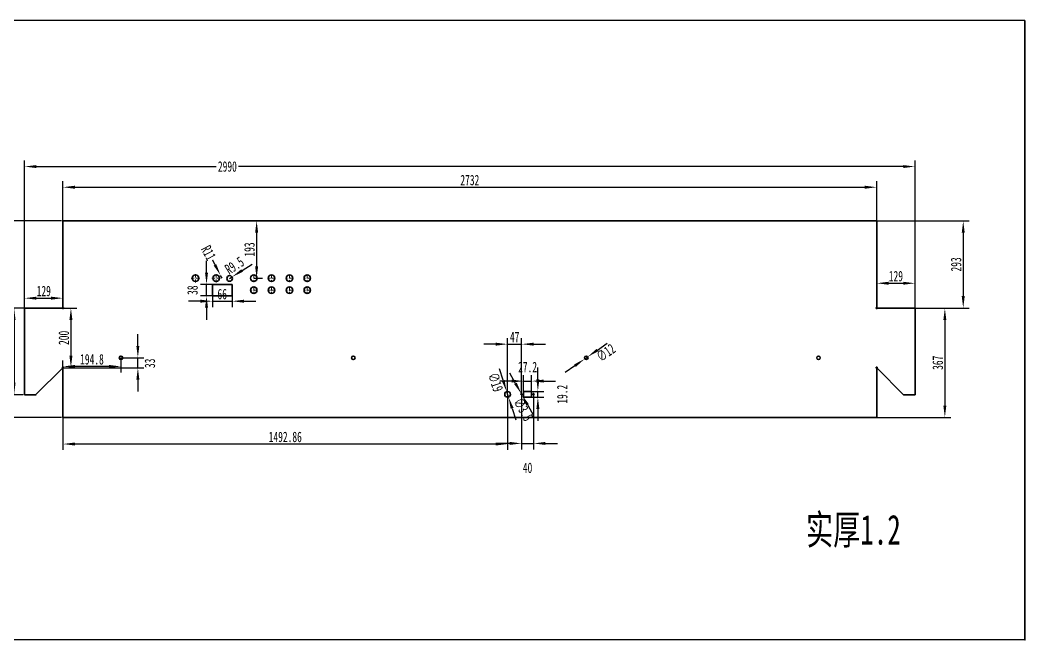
# Model space of a CAD drawing. Header units: millimetres. Extents: x 5896 to 10979, y -796 to 1283.
# Drawn here: x 7605 to 10979, y -796 to 1283 of the extents above; entities that cross this region are included whole.
import ezdxf

# ---------------------------------------------------------------- set-up
doc = ezdxf.new("R2010")
doc.units = ezdxf.units.MM
doc.header["$PDSIZE"] = -5
doc.linetypes.add('DASHDOT', pattern=[18.5, 12, -3, 0.5, -3])
doc.linetypes.add('点画线', pattern=[18, 12, -2, 2, -2])
doc.layers.get('0').update_dxf_attribs({"lineweight": 18})
for name, color, linetype, lineweight in [('中心线层', 1, '点画线', 18), ('尺寸线层', 3, 'Continuous', 18), ('粗实线层', 7, 'Continuous', 35)]:
    doc.layers.add(name, color=color, linetype=linetype, lineweight=lineweight)
doc.styles.add('标准', font='', dxfattribs={"width": 0.667})
doc.styles.get('标准').set_extended_font_data('宋体')
doc.dimstyles.new('标准', dxfattribs={"dimscale": 10, "dimtxt": 3.5, "dimasz": 4, "dimexe": 2, "dimexo": 0, "dimtad": 1, "dimdsep": 46, "dimtxsty": '标准', "dimblk": '_CAXARROW', "dimcen": 0, "dimdle": 6, "dimazin": 2, "dimtfac": 0.707107, "dimtdec": 3, "dimtmove": 2, "dimatfit": 3, "dimfxl": 1, "dimfrac": 2, "dimtolj": 1, "dimarcsym": 1})

# ---------------------------------------------------------------- blocks, each defined once
blk = doc.blocks.new('_CAXARROW')
blk.add_hatch(color=0).paths.add_polyline_path([(0, 0), (-1, 0.125), (-1, -0.125)], flags=0)
blk = doc.blocks.new('*X1')
at = {"layer": 'Defpoints', "color": 0, "transparency": 16777216}
for p in [(8386.4, 610), (8389.6, 417), (8399.4, 417)]:
    blk.add_point(p, dxfattribs=at)
at = {"layer": '尺寸线层', "color": 0, "lineweight": -2, "transparency": 16777216}
for p, q in [((8386.4, 610), (8419.4, 610)), ((8399.4, 570), (8399.4, 457)), ((8389.6, 417), (8419.4, 417))]:
    blk.add_line(p, q, dxfattribs=at)
at = {"layer": '尺寸线层', "color": 0, "lineweight": -2, "transparency": 16777216, "xscale": 40, "yscale": 40, "zscale": 40}
for p, rotation in [((8399.4, 610), 90), ((8399.4, 417), 270)]:
    blk.add_blockref('_CAXARROW', p, dxfattribs=dict(at, rotation=rotation))
at = {"layer": '尺寸线层', "color": 0, "transparency": 16777216, "insert": (8375.6, 513.5), "char_height": 35, "attachment_point": 5, "rotation": 90, "style": '标准', "bg_fill": 3, "box_fill_scale": 1.1, "bg_fill_color": 256, "bg_fill_true_color": 13158600, "bg_fill_transparency": 0}
blk.add_mtext('\\A1;193', dxfattribs=at)
blk = doc.blocks.new('*X2')
at = {"layer": 'Defpoints', "color": 0, "transparency": 16777216}
for p in [(7744.2, 610), (7425.5, -50), (7744.2, -50)]:
    blk.add_point(p, dxfattribs=at)
at = {"layer": '尺寸线层', "color": 0, "lineweight": -2, "transparency": 16777216}
for p, q in [((7744.2, 610), (7405.5, 610)), ((7425.5, 570), (7425.5, -10)), ((7744.2, -50), (7405.5, -50))]:
    blk.add_line(p, q, dxfattribs=at)
at = {"layer": '尺寸线层', "color": 0, "lineweight": -2, "transparency": 16777216, "xscale": 40, "yscale": 40, "zscale": 40}
for p, rotation in [((7425.5, 610), 90), ((7425.5, -50), 270)]:
    blk.add_blockref('_CAXARROW', p, dxfattribs=dict(at, rotation=rotation))
at = {"layer": '尺寸线层', "color": 0, "transparency": 16777216, "insert": (7401.8, 280), "char_height": 35, "attachment_point": 5, "rotation": 90, "style": '标准', "bg_fill": 3, "box_fill_scale": 1.1, "bg_fill_color": 256, "bg_fill_true_color": 13158600, "bg_fill_transparency": 0}
blk.add_mtext('\\A1;660', dxfattribs=at)
blk = doc.blocks.new('*X3')
at = {"layer": 'Defpoints', "color": 0, "transparency": 16777216}
for p in [(10481.2, 722.5), (7749.2, 610), (10481.2, 610)]:
    blk.add_point(p, dxfattribs=at)
at = {"layer": '尺寸线层', "color": 0, "lineweight": -2, "transparency": 16777216}
for p, q in [((7749.2, 610), (7749.2, 742.5)), ((10481.2, 610), (10481.2, 742.5)), ((7789.2, 722.5), (10441.2, 722.5))]:
    blk.add_line(p, q, dxfattribs=at)
at = {"layer": '尺寸线层', "color": 0, "lineweight": -2, "transparency": 16777216, "xscale": 40, "yscale": 40, "zscale": 40, "rotation": 180}
blk.add_blockref('_CAXARROW', (7749.2, 722.5), dxfattribs=at)
at = {"layer": '尺寸线层', "color": 0, "lineweight": -2, "transparency": 16777216, "xscale": 40, "yscale": 40, "zscale": 40}
blk.add_blockref('_CAXARROW', (10481.2, 722.5), dxfattribs=at)
at = {"layer": '尺寸线层', "color": 0, "transparency": 16777216, "insert": (9115.2, 746.3), "char_height": 35, "attachment_point": 5, "style": '标准', "bg_fill": 3, "box_fill_scale": 1.1, "bg_fill_color": 256, "bg_fill_true_color": 13158600, "bg_fill_transparency": 0}
blk.add_mtext('\\A1;2732', dxfattribs=at)
blk = doc.blocks.new('*X4')
at = {"layer": 'Defpoints', "color": 0, "transparency": 16777216}
for p in [(7620.2, 791.9), (7620.2, 317), (10610.2, 317)]:
    blk.add_point(p, dxfattribs=at)
at = {"layer": '尺寸线层', "color": 0, "lineweight": -2, "transparency": 16777216}
for p, q in [((7620.2, 317), (7620.2, 811.9)), ((10610.2, 317), (10610.2, 811.9)), ((7660.2, 791.9), (8263.3, 791.9)), ((10570.2, 791.9), (8339.1, 791.9))]:
    blk.add_line(p, q, dxfattribs=at)
at = {"layer": '尺寸线层', "color": 0, "lineweight": -2, "transparency": 16777216, "xscale": 40, "yscale": 40, "zscale": 40, "rotation": 180}
blk.add_blockref('_CAXARROW', (7620.2, 791.9), dxfattribs=at)
at = {"layer": '尺寸线层', "color": 0, "lineweight": -2, "transparency": 16777216, "xscale": 40, "yscale": 40, "zscale": 40}
blk.add_blockref('_CAXARROW', (10610.2, 791.9), dxfattribs=at)
at = {"layer": '尺寸线层', "color": 0, "transparency": 16777216, "insert": (8301.2, 791.9), "char_height": 35, "attachment_point": 5, "style": '标准', "bg_fill": 3, "box_fill_scale": 1.1, "bg_fill_color": 256, "bg_fill_true_color": 13158600, "bg_fill_transparency": 0}
blk.add_mtext('\\A1;2990', dxfattribs=at)
blk = doc.blocks.new('*X5')
at = {"layer": 'Defpoints', "color": 0, "transparency": 16777216}
for p in [(7627.2, 317), (7585.1, 26.4), (7615.1, 26.4)]:
    blk.add_point(p, dxfattribs=at)
at = {"layer": '尺寸线层', "color": 0, "lineweight": -2, "transparency": 16777216}
for p, q in [((7627.2, 317), (7565.1, 317)), ((7585.1, 277), (7585.1, 66.4)), ((7615.1, 26.4), (7565.1, 26.4))]:
    blk.add_line(p, q, dxfattribs=at)
at = {"layer": '尺寸线层', "color": 0, "lineweight": -2, "transparency": 16777216, "xscale": 40, "yscale": 40, "zscale": 40}
for p, rotation in [((7585.1, 317), 90), ((7585.1, 26.4), 270)]:
    blk.add_blockref('_CAXARROW', p, dxfattribs=dict(at, rotation=rotation))
at = {"layer": '尺寸线层', "color": 0, "transparency": 16777216, "insert": (7561.4, 171.7), "char_height": 35, "attachment_point": 5, "rotation": 90, "style": '标准', "bg_fill": 3, "box_fill_scale": 1.1, "bg_fill_color": 256, "bg_fill_true_color": 13158600, "bg_fill_transparency": 0}
blk.add_mtext('\\A1;290.59', dxfattribs=at)
blk = doc.blocks.new('*X6')
at = {"layer": 'Defpoints', "color": 0, "transparency": 16777216}
for p in [(8278.4, 426.7), (8283.6, 417)]:
    blk.add_point(p, dxfattribs=at)
at = {"layer": '尺寸线层', "color": 0, "lineweight": -2, "transparency": 16777216}
for p, q in [((8259.7, 462.1), (8241, 497.4)), ((8283.6, 417), (8278.4, 426.7))]:
    blk.add_line(p, q, dxfattribs=at)
at = {"layer": '尺寸线层', "color": 0, "transparency": 16777216, "insert": (8238.3, 502.4), "char_height": 35, "attachment_point": 5, "rotation": 297.919, "style": '标准', "bg_fill": 3, "box_fill_scale": 1.1, "bg_fill_color": 256, "bg_fill_true_color": 13158600, "bg_fill_transparency": 0}
blk.add_mtext('\\A1;R11', dxfattribs=at)
at = {"layer": '尺寸线层', "color": 0, "lineweight": -2, "transparency": 16777216, "xscale": 40, "yscale": 40, "zscale": 40, "rotation": 297.9189732205735}
blk.add_blockref('_CAXARROW', (8278.4, 426.7), dxfattribs=at)
blk = doc.blocks.new('*D7')
at = {"layer": 'Defpoints', "color": 0, "transparency": 16777216}
for p in [(10610.2, 400.3), (10481.2, 319), (10610.2, 317)]:
    blk.add_point(p, dxfattribs=at)
at = {"layer": '粗实线层', "color": 0, "linetype": 'Continuous', "lineweight": -2, "transparency": 16777216}
for p, q in [((10481.2, 319), (10481.2, 420.3)), ((10610.2, 317), (10610.2, 420.3)), ((10521.2, 400.3), (10570.2, 400.3))]:
    blk.add_line(p, q, dxfattribs=at)
at = {"layer": '粗实线层', "color": 0, "lineweight": -2, "transparency": 16777216, "xscale": 40, "yscale": 40, "zscale": 40, "rotation": 180}
blk.add_blockref('_CAXARROW', (10481.2, 400.3), dxfattribs=at)
at = {"layer": '粗实线层', "color": 0, "lineweight": -2, "transparency": 16777216, "xscale": 40, "yscale": 40, "zscale": 40}
blk.add_blockref('_CAXARROW', (10610.2, 400.3), dxfattribs=at)
at = {"layer": '粗实线层', "color": 0, "transparency": 16777216, "insert": (10545.7, 424.1), "char_height": 35, "attachment_point": 5, "style": '标准'}
blk.add_mtext('\\A1;129', dxfattribs=at)
blk = doc.blocks.new('*D8')
at = {"layer": 'Defpoints', "color": 0, "transparency": 16777216}
for p in [(7749.2, 350.2), (7620.2, 317), (7749.2, 319)]:
    blk.add_point(p, dxfattribs=at)
at = {"layer": '粗实线层', "color": 0, "linetype": 'Continuous', "lineweight": -2, "transparency": 16777216}
for p, q in [((7620.2, 317), (7620.2, 370.2)), ((7660.2, 350.2), (7709.2, 350.2)), ((7749.2, 319), (7749.2, 370.2))]:
    blk.add_line(p, q, dxfattribs=at)
at = {"layer": '粗实线层', "color": 0, "lineweight": -2, "transparency": 16777216, "xscale": 40, "yscale": 40, "zscale": 40, "rotation": 180}
blk.add_blockref('_CAXARROW', (7620.2, 350.2), dxfattribs=at)
at = {"layer": '粗实线层', "color": 0, "lineweight": -2, "transparency": 16777216, "xscale": 40, "yscale": 40, "zscale": 40}
blk.add_blockref('_CAXARROW', (7749.2, 350.2), dxfattribs=at)
at = {"layer": '粗实线层', "color": 0, "transparency": 16777216, "insert": (7684.7, 374), "char_height": 35, "attachment_point": 5, "style": '标准'}
blk.add_mtext('\\A1;129', dxfattribs=at)
blk = doc.blocks.new('*D9')
at = {"layer": 'Defpoints', "color": 0, "transparency": 16777216}
for p in [(10595.2, 317), (10481.2, -50), (10710.1, -50)]:
    blk.add_point(p, dxfattribs=at)
at = {"layer": '粗实线层', "color": 0, "linetype": 'Continuous', "lineweight": -2, "transparency": 16777216}
for p, q in [((10595.2, 317), (10730.1, 317)), ((10710.1, 277), (10710.1, -10)), ((10481.2, -50), (10730.1, -50))]:
    blk.add_line(p, q, dxfattribs=at)
at = {"layer": '粗实线层', "color": 0, "lineweight": -2, "transparency": 16777216, "xscale": 40, "yscale": 40, "zscale": 40}
for p, rotation in [((10710.1, 317), 90), ((10710.1, -50), 270)]:
    blk.add_blockref('_CAXARROW', p, dxfattribs=dict(at, rotation=rotation))
at = {"layer": '粗实线层', "color": 0, "transparency": 16777216, "insert": (10686.4, 133.5), "char_height": 35, "attachment_point": 5, "rotation": 90, "style": '标准'}
blk.add_mtext('\\A1;367', dxfattribs=at)
blk = doc.blocks.new('*D10')
at = {"layer": 'Defpoints', "color": 0, "transparency": 16777216}
for p in [(10481.2, 610), (10610.2, 317), (10771.8, 317)]:
    blk.add_point(p, dxfattribs=at)
at = {"layer": '粗实线层', "color": 0, "linetype": 'Continuous', "lineweight": -2, "transparency": 16777216}
for p, q in [((10481.2, 610), (10791.8, 610)), ((10771.8, 570), (10771.8, 357)), ((10610.2, 317), (10791.8, 317))]:
    blk.add_line(p, q, dxfattribs=at)
at = {"layer": '粗实线层', "color": 0, "lineweight": -2, "transparency": 16777216, "xscale": 40, "yscale": 40, "zscale": 40}
for p, rotation in [((10771.8, 610), 90), ((10771.8, 317), 270)]:
    blk.add_blockref('_CAXARROW', p, dxfattribs=dict(at, rotation=rotation))
at = {"layer": '粗实线层', "color": 0, "transparency": 16777216, "insert": (10748, 463.5), "char_height": 35, "attachment_point": 5, "rotation": 90, "style": '标准'}
blk.add_mtext('\\A1;293', dxfattribs=at)
blk = doc.blocks.new('*D11')
at = {"layer": 'Defpoints', "color": 0, "transparency": 16777216}
for p in [(7749.2, 317), (7749.3, 117), (7775.9, 117)]:
    blk.add_point(p, dxfattribs=at)
at = {"layer": '粗实线层', "color": 0, "linetype": 'Continuous', "lineweight": -2, "transparency": 16777216}
for p, q in [((7749.2, 317), (7795.9, 317)), ((7775.9, 277), (7775.9, 157)), ((7749.3, 117), (7795.9, 117))]:
    blk.add_line(p, q, dxfattribs=at)
at = {"layer": '粗实线层', "color": 0, "lineweight": -2, "transparency": 16777216, "xscale": 40, "yscale": 40, "zscale": 40}
for p, rotation in [((7775.9, 317), 90), ((7775.9, 117), 270)]:
    blk.add_blockref('_CAXARROW', p, dxfattribs=dict(at, rotation=rotation))
at = {"layer": '粗实线层', "color": 0, "transparency": 16777216, "insert": (7752.2, 217), "char_height": 35, "attachment_point": 5, "rotation": 90, "style": '标准'}
blk.add_mtext('\\A1;200', dxfattribs=at)
blk = doc.blocks.new('*D22')
at = {"layer": 'Defpoints', "color": 0, "transparency": 16777216}
for p in [(7944, 150), (8000.7, 150), (7790.9, 117)]:
    blk.add_point(p, dxfattribs=at)
at = {"layer": '粗实线层', "color": 0, "linetype": 'Continuous', "lineweight": -2, "transparency": 16777216}
for p, q in [((8000.7, 190), (8000.7, 230)), ((7944, 150), (8020.7, 150)), ((8000.7, 117), (8000.7, 150)), ((7790.9, 117), (8020.7, 117)), ((8000.7, 77), (8000.7, 37))]:
    blk.add_line(p, q, dxfattribs=at)
at = {"layer": '粗实线层', "color": 0, "lineweight": -2, "transparency": 16777216, "xscale": 40, "yscale": 40, "zscale": 40}
for p, rotation in [((8000.7, 150), 270), ((8000.7, 117), 90)]:
    blk.add_blockref('_CAXARROW', p, dxfattribs=dict(at, rotation=rotation))
at = {"layer": '粗实线层', "color": 0, "transparency": 16777216, "insert": (8041.2, 131.6), "char_height": 35, "attachment_point": 5, "rotation": 90, "style": '标准'}
blk.add_mtext('\\A1;33', dxfattribs=at)
blk = doc.blocks.new('*D23')
at = {"layer": 'Defpoints', "color": 0, "transparency": 16777216}
for p in [(8308.8, 416.4), (8316.8, 421.5)]:
    blk.add_point(p, dxfattribs=at)
at = {"layer": '粗实线层', "color": 0, "linetype": 'Continuous', "lineweight": -2, "transparency": 16777216}
for p, q in [((8350.6, 442.9), (8384.4, 464.3)), ((8308.8, 416.4), (8316.8, 421.5))]:
    blk.add_line(p, q, dxfattribs=at)
at = {"layer": '粗实线层', "color": 0, "lineweight": -2, "transparency": 16777216, "xscale": 40, "yscale": 40, "zscale": 40, "rotation": 212.3228857793847}
blk.add_blockref('_CAXARROW', (8316.8, 421.5), dxfattribs=at)
at = {"layer": '粗实线层', "color": 0, "transparency": 16777216, "insert": (8325, 459.8), "char_height": 35, "attachment_point": 5, "rotation": 32.3229, "style": '标准'}
blk.add_mtext('\\A1;R9.5', dxfattribs=at)
blk = doc.blocks.new('*D24')
at = {"layer": 'Defpoints', "color": 0, "transparency": 16777216}
for p in [(7944, 150), (7749.2, 121.1), (7749.2, 115)]:
    blk.add_point(p, dxfattribs=at)
at = {"layer": '粗实线层', "color": 0, "linetype": 'Continuous', "lineweight": -2, "transparency": 16777216}
for p, q in [((7749.2, 115), (7749.2, 141.1)), ((7944, 150), (7944, 101.1)), ((7904, 121.1), (7789.2, 121.1))]:
    blk.add_line(p, q, dxfattribs=at)
at = {"layer": '粗实线层', "color": 0, "lineweight": -2, "transparency": 16777216, "xscale": 40, "yscale": 40, "zscale": 40, "rotation": 180}
blk.add_blockref('_CAXARROW', (7749.2, 121.1), dxfattribs=at)
at = {"layer": '粗实线层', "color": 0, "lineweight": -2, "transparency": 16777216, "xscale": 40, "yscale": 40, "zscale": 40}
blk.add_blockref('_CAXARROW', (7944, 121.1), dxfattribs=at)
at = {"layer": '粗实线层', "color": 0, "transparency": 16777216, "insert": (7846.6, 144.9), "char_height": 35, "attachment_point": 5, "style": '标准'}
blk.add_mtext('\\A1;194.8', dxfattribs=at)
blk = doc.blocks.new('*D25')
at = {"layer": 'Defpoints', "color": 0, "transparency": 16777216}
for p in [(9242.1, 27.5), (7749.2, -50), (7749.2, -139.2)]:
    blk.add_point(p, dxfattribs=at)
at = {"layer": '粗实线层', "color": 0, "linetype": 'Continuous', "lineweight": -2, "transparency": 16777216}
for p, q in [((9242.1, 27.5), (9242.1, -159.2)), ((7749.2, -50), (7749.2, -159.2)), ((9202.1, -139.2), (7789.2, -139.2))]:
    blk.add_line(p, q, dxfattribs=at)
at = {"layer": '粗实线层', "color": 0, "lineweight": -2, "transparency": 16777216, "xscale": 40, "yscale": 40, "zscale": 40, "rotation": 180}
blk.add_blockref('_CAXARROW', (7749.2, -139.2), dxfattribs=at)
at = {"layer": '粗实线层', "color": 0, "lineweight": -2, "transparency": 16777216, "xscale": 40, "yscale": 40, "zscale": 40}
blk.add_blockref('_CAXARROW', (9242.1, -139.2), dxfattribs=at)
at = {"layer": '粗实线层', "color": 0, "transparency": 16777216, "insert": (8495.6, -115.5), "char_height": 35, "attachment_point": 5, "style": '标准'}
blk.add_mtext('\\A1;1492.86', dxfattribs=at)
blk = doc.blocks.new('*D26')
at = {"layer": 'Defpoints', "color": 0, "transparency": 16777216}
for p in [(8231.2, 396), (8250.8, 396), (8250.8, 358)]:
    blk.add_point(p, dxfattribs=at)
at = {"layer": '粗实线层', "color": 0, "linetype": 'Continuous', "lineweight": -2, "transparency": 16777216}
for p, q in [((8231.2, 436), (8231.2, 476)), ((8250.8, 396), (8211.2, 396)), ((8231.2, 358), (8231.2, 396)), ((8250.8, 358), (8211.2, 358)), ((8231.2, 318), (8231.2, 278))]:
    blk.add_line(p, q, dxfattribs=at)
at = {"layer": '粗实线层', "color": 0, "lineweight": -2, "transparency": 16777216, "xscale": 40, "yscale": 40, "zscale": 40}
for p, rotation in [((8231.2, 396), 270), ((8231.2, 358), 90)]:
    blk.add_blockref('_CAXARROW', p, dxfattribs=dict(at, rotation=rotation))
at = {"layer": '粗实线层', "color": 0, "transparency": 16777216, "insert": (8184.3, 377), "char_height": 35, "attachment_point": 5, "rotation": 90, "style": '标准'}
blk.add_mtext('\\A1;38', dxfattribs=at)
blk = doc.blocks.new('*D27')
at = {"layer": 'Defpoints', "color": 0, "transparency": 16777216}
for p in [(8250.8, 358), (8316.8, 358), (8316.8, 340.1)]:
    blk.add_point(p, dxfattribs=at)
at = {"layer": '粗实线层', "color": 0, "linetype": 'Continuous', "lineweight": -2, "transparency": 16777216}
for p, q in [((8210.8, 340.1), (8170.8, 340.1)), ((8250.8, 358), (8250.8, 320.1)), ((8250.8, 340.1), (8316.8, 340.1)), ((8316.8, 358), (8316.8, 320.1)), ((8356.8, 340.1), (8396.8, 340.1))]:
    blk.add_line(p, q, dxfattribs=at)
at = {"layer": '粗实线层', "color": 0, "lineweight": -2, "transparency": 16777216, "xscale": 40, "yscale": 40, "zscale": 40}
blk.add_blockref('_CAXARROW', (8250.8, 340.1), dxfattribs=at)
at = {"layer": '粗实线层', "color": 0, "lineweight": -2, "transparency": 16777216, "xscale": 40, "yscale": 40, "zscale": 40, "rotation": 180}
blk.add_blockref('_CAXARROW', (8316.8, 340.1), dxfattribs=at)
at = {"layer": '粗实线层', "color": 0, "transparency": 16777216, "insert": (8283.8, 363.8), "char_height": 35, "attachment_point": 5, "style": '标准'}
blk.add_mtext('\\A1;66', dxfattribs=at)
blk = doc.blocks.new('*D28')
at = {"layer": 'Defpoints', "color": 0, "transparency": 16777216}
for p in [(9239.1, 36.6), (9245, 18.5)]:
    blk.add_point(p, dxfattribs=at)
at = {"layer": '粗实线层', "color": 0, "linetype": 'Continuous', "lineweight": -2, "transparency": 16777216}
for p, q in [((9226.9, 74.7), (9214.6, 112.7)), ((9245, 18.5), (9239.1, 36.6)), ((9257.2, -19.6), (9269.5, -57.7))]:
    blk.add_line(p, q, dxfattribs=at)
at = {"layer": '粗实线层', "color": 0, "lineweight": -2, "transparency": 16777216, "xscale": 40, "yscale": 40, "zscale": 40}
for p, rotation in [((9239.1, 36.6), 287.8418284332964), ((9245, 18.5), 107.8418284332964)]:
    blk.add_blockref('_CAXARROW', p, dxfattribs=dict(at, rotation=rotation))
at = {"layer": '粗实线层', "color": 0, "transparency": 16777216, "insert": (9201.9, 68.4), "char_height": 35, "attachment_point": 5, "rotation": 287.8418, "style": '标准'}
blk.add_mtext('\\A1;∅19', dxfattribs=at)
blk = doc.blocks.new('*D29')
at = {"layer": 'Defpoints', "color": 0, "transparency": 16777216}
for p in [(9501.1, 146.6), (9510.9, 153.4)]:
    blk.add_point(p, dxfattribs=at)
at = {"layer": '粗实线层', "color": 0, "linetype": 'Continuous', "lineweight": -2, "transparency": 16777216}
for p, q in [((9543.8, 176.3), (9576.6, 199.1)), ((9501.1, 146.6), (9510.9, 153.4)), ((9468.2, 123.7), (9435.4, 100.9))]:
    blk.add_line(p, q, dxfattribs=at)
at = {"layer": '粗实线层', "color": 0, "lineweight": -2, "transparency": 16777216, "xscale": 40, "yscale": 40, "zscale": 40}
for p, rotation in [((9510.9, 153.4), 214.7983409863292), ((9501.1, 146.6), 34.79834098632924)]:
    blk.add_blockref('_CAXARROW', p, dxfattribs=dict(at, rotation=rotation))
at = {"layer": '粗实线层', "color": 0, "transparency": 16777216, "insert": (9571.8, 167.8), "char_height": 35, "attachment_point": 5, "rotation": 34.7983, "style": '标准'}
blk.add_mtext('\\A1;∅12', dxfattribs=at)
blk = doc.blocks.new('*D30')
at = {"layer": 'Defpoints', "color": 0, "transparency": 16777216}
for p in [(9322.7, 72), (9295.5, 37.4), (9322.7, 37.4)]:
    blk.add_point(p, dxfattribs=at)
at = {"layer": '粗实线层', "color": 0, "linetype": 'Continuous', "lineweight": -2, "transparency": 16777216}
for p, q in [((9255.5, 72), (9215.5, 72)), ((9295.5, 37.4), (9295.5, 92)), ((9295.5, 72), (9322.7, 72)), ((9322.7, 37.4), (9322.7, 92)), ((9362.7, 72), (9402.7, 72))]:
    blk.add_line(p, q, dxfattribs=at)
at = {"layer": '粗实线层', "color": 0, "lineweight": -2, "transparency": 16777216, "xscale": 40, "yscale": 40, "zscale": 40}
blk.add_blockref('_CAXARROW', (9295.5, 72), dxfattribs=at)
at = {"layer": '粗实线层', "color": 0, "lineweight": -2, "transparency": 16777216, "xscale": 40, "yscale": 40, "zscale": 40, "rotation": 180}
blk.add_blockref('_CAXARROW', (9322.7, 72), dxfattribs=at)
at = {"layer": '粗实线层', "color": 0, "transparency": 16777216, "insert": (9309.1, 118.9), "char_height": 35, "attachment_point": 5, "style": '标准'}
blk.add_mtext('\\A1;27.2', dxfattribs=at)
blk = doc.blocks.new('*D31')
at = {"layer": 'Defpoints', "color": 0, "transparency": 16777216}
for p in [(9322.7, 37.4), (9343.7, 37.4), (9322.7, 18.2)]:
    blk.add_point(p, dxfattribs=at)
at = {"layer": '粗实线层', "color": 0, "linetype": 'Continuous', "lineweight": -2, "transparency": 16777216}
for p, q in [((9343.7, 77.4), (9343.7, 117.4)), ((9322.7, 37.4), (9363.7, 37.4)), ((9343.7, 18.2), (9343.7, 37.4)), ((9322.7, 18.2), (9363.7, 18.2)), ((9343.7, -21.8), (9343.7, -61.8))]:
    blk.add_line(p, q, dxfattribs=at)
at = {"layer": '粗实线层', "color": 0, "lineweight": -2, "transparency": 16777216, "xscale": 40, "yscale": 40, "zscale": 40}
for p, rotation in [((9343.7, 37.4), 270), ((9343.7, 18.2), 90)]:
    blk.add_blockref('_CAXARROW', p, dxfattribs=dict(at, rotation=rotation))
at = {"layer": '粗实线层', "color": 0, "transparency": 16777216, "insert": (9425.6, 27.8), "char_height": 35, "attachment_point": 5, "rotation": 90, "style": '标准'}
blk.add_mtext('\\A1;19.2', dxfattribs=at)
blk = doc.blocks.new('*D32')
at = {"layer": 'Defpoints', "color": 0, "transparency": 16777216}
for p in [(9288.2, 29.3), (9289.9, 26.3)]:
    blk.add_point(p, dxfattribs=at)
at = {"layer": '粗实线层', "color": 0, "linetype": 'Continuous', "lineweight": -2, "transparency": 16777216}
for p, q in [((9268.7, 64.2), (9249.1, 99.1)), ((9288.2, 29.3), (9289.9, 26.3)), ((9309.5, -8.6), (9329, -43.5))]:
    blk.add_line(p, q, dxfattribs=at)
at = {"layer": '粗实线层', "color": 0, "lineweight": -2, "transparency": 16777216, "xscale": 40, "yscale": 40, "zscale": 40}
for p, rotation in [((9288.2, 29.3), 299.2695591411835), ((9289.9, 26.3), 119.2695591411835)]:
    blk.add_blockref('_CAXARROW', p, dxfattribs=dict(at, rotation=rotation))
at = {"layer": '粗实线层', "color": 0, "transparency": 16777216, "insert": (9295.2, -23.4), "char_height": 35, "attachment_point": 5, "rotation": 299.2696, "style": '标准'}
blk.add_mtext('\\A1;∅3.5', dxfattribs=at)
blk = doc.blocks.new('*D34')
at = {"layer": 'Defpoints', "color": 0, "transparency": 16777216}
for p in [(9289.1, 195.9), (9242.1, 27.5), (9289.1, 27.8)]:
    blk.add_point(p, dxfattribs=at)
at = {"layer": '粗实线层', "color": 0, "linetype": 'Continuous', "lineweight": -2, "transparency": 16777216}
for p, q in [((9242.1, 27.5), (9242.1, 215.9)), ((9289.1, 27.8), (9289.1, 215.9)), ((9202.1, 195.9), (9162.1, 195.9)), ((9242.1, 195.9), (9289.1, 195.9)), ((9329.1, 195.9), (9369.1, 195.9))]:
    blk.add_line(p, q, dxfattribs=at)
at = {"layer": '粗实线层', "color": 0, "lineweight": -2, "transparency": 16777216, "xscale": 40, "yscale": 40, "zscale": 40}
blk.add_blockref('_CAXARROW', (9242.1, 195.9), dxfattribs=at)
at = {"layer": '粗实线层', "color": 0, "lineweight": -2, "transparency": 16777216, "xscale": 40, "yscale": 40, "zscale": 40, "rotation": 180}
blk.add_blockref('_CAXARROW', (9289.1, 195.9), dxfattribs=at)
at = {"layer": '粗实线层', "color": 0, "transparency": 16777216, "insert": (9265.6, 219.7), "char_height": 35, "attachment_point": 5, "style": '标准'}
blk.add_mtext('\\A1;47', dxfattribs=at)
blk = doc.blocks.new('*D35')
at = {"layer": 'Defpoints', "color": 0, "transparency": 16777216}
for p in [(9289.1, 27.8), (9329.1, 27.8), (9329.1, -137.2)]:
    blk.add_point(p, dxfattribs=at)
at = {"layer": '粗实线层', "color": 0, "linetype": 'Continuous', "lineweight": -2, "transparency": 16777216}
for p, q in [((9289.1, 27.8), (9289.1, -157.2)), ((9329.1, 27.8), (9329.1, -157.2)), ((9249.1, -137.2), (9209.1, -137.2)), ((9289.1, -137.2), (9329.1, -137.2)), ((9369.1, -137.2), (9409.1, -137.2))]:
    blk.add_line(p, q, dxfattribs=at)
at = {"layer": '粗实线层', "color": 0, "lineweight": -2, "transparency": 16777216, "xscale": 40, "yscale": 40, "zscale": 40}
blk.add_blockref('_CAXARROW', (9289.1, -137.2), dxfattribs=at)
at = {"layer": '粗实线层', "color": 0, "lineweight": -2, "transparency": 16777216, "xscale": 40, "yscale": 40, "zscale": 40, "rotation": 180}
blk.add_blockref('_CAXARROW', (9329.1, -137.2), dxfattribs=at)
at = {"layer": '粗实线层', "color": 0, "transparency": 16777216, "insert": (9309.1, -219.1), "char_height": 35, "attachment_point": 5, "style": '标准'}
blk.add_mtext('\\A1;40', dxfattribs=at)

msp = doc.modelspace()

# ---------------------------------------------------------------- linework, layer by layer
at = {"color": 7, "linetype": 'DASHDOT', "lineweight": 13}
for p, q in [((8208.613, 417.011), (8180.013, 417.011)), ((8194.313, 431.311), (8194.313, 402.711)), ((8277.871, 417.011), (8249.271, 417.011)), ((8263.571, 431.311), (8263.571, 402.711)), ((8389.588, 429.361), (8389.588, 404.661)), ((8461.938, 417.011), (8437.238, 417.011)), ((8449.588, 429.361), (8449.588, 404.661)), ((8521.938, 417.011), (8497.238, 417.011)), ((8509.588, 429.361), (8509.588, 404.661)), ((8581.938, 417.011), (8557.238, 417.011)), ((8569.588, 429.361), (8569.588, 404.661)), ((8401.938, 377.011), (8377.238, 377.011)), ((8389.588, 389.361), (8389.588, 364.661)), ((8461.938, 377.011), (8437.238, 377.011)), ((8449.588, 389.361), (8449.588, 364.661)), ((8521.938, 377.011), (8497.238, 377.011)), ((8509.588, 389.361), (8509.588, 364.661)), ((8581.938, 377.011), (8557.238, 377.011)), ((8569.588, 389.361), (8569.588, 364.661))]:
    msp.add_line(p, q, dxfattribs=at)
at = {"color": 7, "lineweight": 35}
for p, q in [((8250.796, 396.011), (8250.796, 358.011)), ((8250.796, 396.011), (8316.796, 396.011)), ((8316.796, 358.011), (8316.796, 396.011)), ((8250.796, 358.011), (8316.796, 358.011)), ((7747.203, 317.013), (7620.203, 317.013)), ((10483.203, 317.013), (10610.203, 317.013)), ((7749.203, -49.989), (8326.249, -49.989)), ((8326.249, -49.989), (10481.203, -49.989))]:
    msp.add_line(p, q, dxfattribs=at)
msp.add_arc((8194.313, 417.011), 11, 180.000005, 195.826072, dxfattribs=at)
at = {"layer": '中心线层'}
for p, q in [((9284.313, 27.818), (9293.813, 27.818)), ((9289.063, 23.068), (9289.063, 32.568)), ((9324.313, 27.818), (9333.813, 27.818)), ((9329.063, 23.068), (9329.063, 32.568))]:
    msp.add_line(p, q, dxfattribs=at)
at = {"layer": '粗实线层'}
for p, q in [((7749.203, 610.011), (10481.203, 610.011)), ((10481.203, 319.013), (10481.203, 610.011)), ((7620.203, 317.013), (7620.203, 26.425)), ((10481.203, -49.989), (10481.203, 115.146)), ((10571.667, 25.716), (10482.6, 115.714)), ((9295.463, 18.218), (9295.463, 37.418)), ((9295.463, 37.418), (9322.663, 37.418)), ((9322.663, 18.218), (9322.663, 37.418)), ((9295.463, 18.218), (9322.663, 18.218)), ((10610.203, 25.716), (10571.667, 25.716))]:
    msp.add_line(p, q, dxfattribs=at)
for centre, radius in [((7944, 150), 6), ((8724, 150), 6), ((9506, 150), 6), ((10286, 150), 6), ((9242.058, 27.543), 9.5), ((9289.063, 27.818), 1.75), ((9329.063, 27.818), 1.75)]:
    msp.add_circle(centre, radius, dxfattribs=at)
msp.add_arc((10481.203, 117.146), 2, 314.277645, 630, dxfattribs=at)

# ---------------------------------------------------------------- texts
at = {"layer": '粗实线层', "insert": (10244.095, -376.542), "char_height": 100, "attachment_point": 1, "style": '标准'}
msp.add_mtext_dynamic_manual_height_columns('实厚1.2', width=379.18648, gutter_width=1, heights=[0], dxfattribs=at)

# ---------------------------------------------------------------- dimensions: what is measured, and where the dimension line sits
at = {"layer": '粗实线层'}
for base, p1, p2, picture, middle in [((9289.0634, 195.9416), (9242.0585, 27.5434), (9289.0634, 27.8175), '*D34', (9265.561, 219.6916)), ((9322.663, 71.98), (9295.463, 37.418), (9322.663, 37.418), '*D30', (9309.063, 118.855)), ((9329.063, -137.187), (9289.063, 27.818), (9329.063, 27.818), '*D35', (9309.063, -219.062))]:
    dim = msp.add_linear_dim(base=base, p1=p1, p2=p2, dimstyle='标准', dxfattribs=at)
    dim.commit()
    dim.dimension.update_dxf_attribs({"geometry": picture, "text_midpoint": middle})
dim = msp.add_linear_dim(base=(8000.712, 150), p1=(7790.934, 117.003), p2=(7944, 150), angle=90, dimstyle='标准', dxfattribs=at)
dim.commit()
dim.dimension.update_dxf_attribs({"geometry": '*D22', "text_midpoint": (8041.235, 131.595), "dimtype": 160})
for p1, p2, picture, middle in [((9501.073, 146.576), (9510.927, 153.424), '*D29', (9571.821, 167.765)), ((9244.969, 18.5), (9239.148, 36.586), '*D28', (9201.924, 68.375)), ((9288.208, 29.344), (9289.919, 26.291), '*D32', (9295.177, -23.448))]:
    dim = msp.add_diameter_dim_2p(p1=p1, p2=p2, dimstyle='标准', dxfattribs=at)
    dim.commit()
    dim.dimension.update_dxf_attribs({"geometry": picture, "text_midpoint": middle, "dimtype": 163})
dim = msp.add_linear_dim(base=(9343.72, 37.418), p1=(9322.663, 18.218), p2=(9322.663, 37.418), angle=90, dimstyle='标准', dxfattribs=at)
dim.commit()
dim.dimension.update_dxf_attribs({"geometry": '*D31', "text_midpoint": (9425.595, 27.818)})

# ---------------------------------------------------------------- next in the draw order: dimensions: what is measured, and where the dimension line sits
at = {"layer": '尺寸线层'}
for base, p1, p2, angle, picture, middle in [((7425.515, -49.989), (7744.203, 610.011), (7744.203, -49.989), 90, '*X2', (7401.765, 280.011)), ((8399.374, 417.011), (8386.41, 610.011), (8389.588, 417.011), 270, '*X1', (8375.624, 513.511))]:
    dim = msp.add_linear_dim(base=base, p1=p1, p2=p2, angle=angle, dimstyle='标准', override={"dimsah": 1, "dimtfill": 1}, dxfattribs=at)
    dim.commit()
    dim.dimension.update_dxf_attribs({"geometry": picture, "text_midpoint": middle})

# ---------------------------------------------------------------- next in the draw order: linework, layer by layer
at = {"layer": '粗实线层'}
for p, q in [((7749.203, 610.011), (7749.203, 319.013)), ((7747.863, 115.574), (7658.679, 26.439)), ((7749.203, 115.004), (7749.203, -49.989))]:
    msp.add_line(p, q, dxfattribs=at)
msp.add_arc((7749.263, 117.003), 2, 270.585004, 585.585004, dxfattribs=at)

# ---------------------------------------------------------------- next in the draw order: dimensions: what is measured, and where the dimension line sits
for base, p1, p2, picture, middle in [((7749.203, 121.106), (7944, 150), (7749.203, 115.004), '*D24', (7846.602, 144.856)), ((7749.2034, -139.212), (9242.0585, 27.5434), (7749.2034, -49.9887), '*D25', (8495.631, -115.462))]:
    dim = msp.add_linear_dim(base=base, p1=p1, p2=p2, dimstyle='标准', dxfattribs=at)
    dim.commit()
    dim.dimension.update_dxf_attribs({"geometry": picture, "text_midpoint": middle})

# ---------------------------------------------------------------- next in the draw order: dimensions: what is measured, and where the dimension line sits
at = {"layer": '尺寸线层'}
dim = msp.add_linear_dim(base=(10481.203, 722.507), p1=(7749.203, 610.011), p2=(10481.203, 610.011), dimstyle='标准', override={"dimsah": 1, "dimtfill": 1, "dimtzin": 8}, dxfattribs=at)
dim.commit()
dim.dimension.update_dxf_attribs({"geometry": '*X3', "text_midpoint": (9115.203, 746.257)})

# ---------------------------------------------------------------- next in the draw order: dimensions: what is measured, and where the dimension line sits
dim = msp.add_linear_dim(base=(7620.203, 791.889), p1=(10610.203, 317.013), p2=(7620.203, 317.013), dimstyle='标准', override={"dimsah": 1, "dimtfill": 1, "dimtzin": 8}, dxfattribs=at)
dim.commit()
dim.dimension.update_dxf_attribs({"geometry": '*X4', "text_midpoint": (8301.203, 791.889), "dimtype": 160})

# ---------------------------------------------------------------- next in the draw order: linework, layer by layer
at = {"layer": '粗实线层'}
msp.add_line((10610.203, 317.013), (10610.203, 25.716), dxfattribs=at)
msp.add_lwpolyline([(7168.095, 1283.298), (7168.422, -795.081), (10978.853, -796.448), (10978.525, 1281.931)], close=True, dxfattribs=at)
for centre in [(8389.588, 417.011), (8449.588, 417.011), (8509.588, 417.011), (8569.588, 417.011), (8389.588, 377.011), (8449.588, 377.011), (8509.588, 377.011), (8569.588, 377.011)]:
    msp.add_circle(centre, 11, dxfattribs=at)
for centre, start, end in [((7749.203, 317.013), 180, 450), ((10481.203, 317.013), 90, 360)]:
    msp.add_arc(centre, 2, start, end, dxfattribs=at)

# ---------------------------------------------------------------- next in the draw order: dimensions: what is measured, and where the dimension line sits
for base, p1, p2, picture, middle in [((10771.752, 317.013), (10481.203, 610.011), (10610.203, 317.013), '*D10', (10748.002, 463.512)), ((10710.126, -49.989), (10595.203, 317.013), (10481.203, -49.989), '*D9', (10686.376, 133.512))]:
    dim = msp.add_linear_dim(base=base, p1=p1, p2=p2, angle=90, dimstyle='标准', dxfattribs=at)
    dim.commit()
    dim.dimension.update_dxf_attribs({"geometry": picture, "text_midpoint": middle})
for base, p1, p2, picture, middle in [((10610.203, 400.34), (10481.203, 319.013), (10610.203, 317.013), '*D7', (10545.703, 424.09)), ((8316.796, 340.097), (8250.796, 358.011), (8316.796, 358.011), '*D27', (8283.796, 363.847))]:
    dim = msp.add_linear_dim(base=base, p1=p1, p2=p2, dimstyle='标准', dxfattribs=at)
    dim.commit()
    dim.dimension.update_dxf_attribs({"geometry": picture, "text_midpoint": middle})
dim = msp.add_linear_dim(base=(7775.934, 117.003), p1=(7749.203, 317.013), p2=(7749.263, 117.003), angle=90, text='200', dimstyle='标准', dxfattribs=at)
dim.commit()
dim.dimension.update_dxf_attribs({"geometry": '*D11', "text_midpoint": (7752.184, 217.008)})

# ---------------------------------------------------------------- next in the draw order: dimensions: what is measured, and where the dimension line sits
at = {"layer": '尺寸线层'}
dim = msp.add_radius_dim(center=(8283.573, 417.011), mpoint=(8278.423, 426.731), dimstyle='标准', override={"dimpost": 'R<>', "dimsah": 1, "dimtfill": 1}, dxfattribs=at)
dim.commit()
dim.dimension.update_dxf_attribs({"geometry": '*X6', "text_midpoint": (8238.324, 502.404), "dimtype": 164})
dim = msp.add_linear_dim(base=(7585.104, 26.425), p1=(7627.203, 317.013), p2=(7615.092, 26.425), angle=270, dimstyle='标准', override={"dimsah": 1, "dimtfill": 1}, dxfattribs=at)
dim.commit()
dim.dimension.update_dxf_attribs({"geometry": '*X5', "text_midpoint": (7561.354, 171.719)})

# ---------------------------------------------------------------- next in the draw order: linework, layer by layer
at = {"layer": '粗实线层'}
msp.add_line((7658.796, 26.425), (7620.203, 26.425), dxfattribs=at)
for centre, radius in [((8194.322, 416.999), 11), ((8263.571, 417.011), 11), ((8308.815, 416.424), 9.5)]:
    msp.add_circle(centre, radius, dxfattribs=at)

# ---------------------------------------------------------------- next in the draw order: dimensions: what is measured, and where the dimension line sits
dim = msp.add_linear_dim(base=(8231.168, 396.011), p1=(8250.796, 358.011), p2=(8250.796, 396.011), angle=90, dimstyle='标准', dxfattribs=at)
dim.commit()
dim.dimension.update_dxf_attribs({"geometry": '*D26', "text_midpoint": (8184.293, 377.011)})
dim = msp.add_radius_dim(center=(8308.815, 416.424), mpoint=(8316.843, 421.504), dimstyle='标准', dxfattribs=at)
dim.commit()
dim.dimension.update_dxf_attribs({"geometry": '*D23', "text_midpoint": (8325.014, 459.794), "dimtype": 164})
dim = msp.add_linear_dim(base=(7749.203, 350.209), p1=(7620.203, 317.013), p2=(7749.203, 319.013), dimstyle='标准', dxfattribs=at)
dim.commit()
dim.dimension.update_dxf_attribs({"geometry": '*D8', "text_midpoint": (7684.703, 373.959)})

doc.saveas('drawing.dxf')
